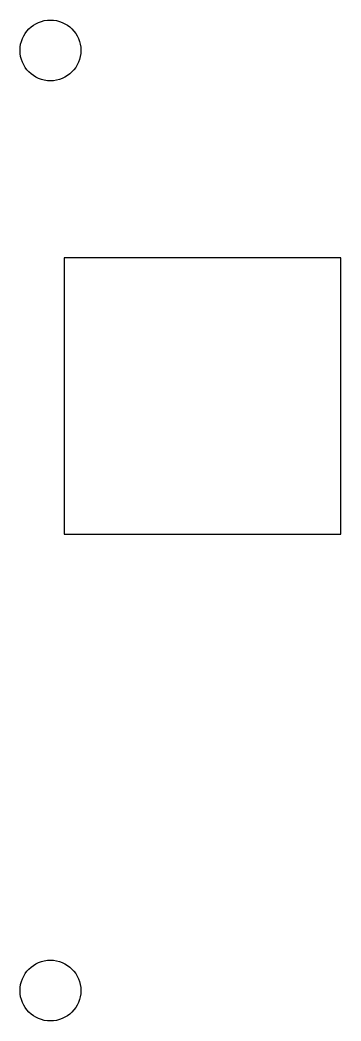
# Model space of a CAD drawing. Header units: millimetres. Extents: x 7.9 to 19.5, y -1.1 to 35.1.
import ezdxf

# ---------------------------------------------------------------- set-up
doc = ezdxf.new("R2010")
doc.units = ezdxf.units.MM

msp = doc.modelspace()

# ---------------------------------------------------------------- linework, layer by layer
for p, q in [((19.5, 26.5), (9.5, 26.5)), ((9.5, 26.5), (9.5, 16.5)), ((19.5, 16.5), (19.5, 26.5)), ((9.5, 16.5), (19.5, 16.5))]:
    msp.add_line(p, q)
for centre in [(9, 34), (9, 0)]:
    msp.add_circle(centre, 1.1)

doc.saveas('drawing.dxf')
